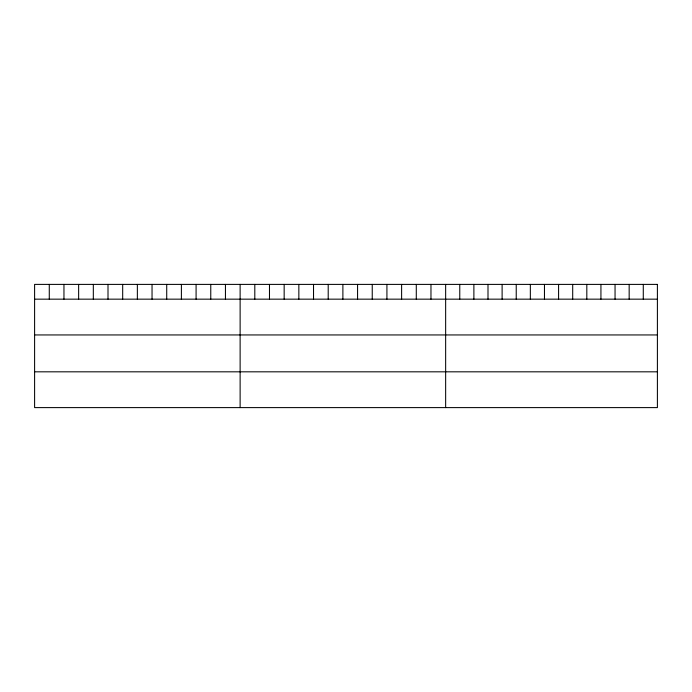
<?xml version="1.0" encoding="UTF-8"?>
<svg xmlns="http://www.w3.org/2000/svg" width="692" height="692" viewBox="0 0 692 692"><rect width="100%" height="100%" fill="white"/><g stroke="black" fill="none" stroke-linecap="round" stroke-linejoin="round"><path stroke-width="1.04" d="M34.6 299.16L657.4 299.16M34.6 334.945L657.4 334.945M34.6 371.82L657.4 371.82M643.283 284.395L643.283 299.16M629.166 284.395L629.166 299.16M615.05 284.395L615.05 299.16M600.933 284.395L600.933 299.16M586.816 284.395L586.816 299.16M572.699 284.395L572.699 299.16M558.582 284.395L558.582 299.16M544.466 284.395L544.466 299.16M530.349 284.395L530.349 299.16M516.232 284.395L516.232 299.16M502.115 284.395L502.115 299.16M487.998 284.395L487.998 299.16M473.882 284.395L473.882 299.16M459.765 284.395L459.765 299.16M445.648 284.395L445.648 407.605M430.969 284.395L430.969 299.16M416.29 284.395L416.29 299.16M401.611 284.395L401.611 299.16M386.923 284.395L386.923 299.16M372.244 284.395L372.244 299.16M357.565 284.395L357.565 299.16M342.886 284.395L342.886 299.16M328.207 284.395L328.207 299.16M313.528 284.395L313.528 299.16M298.849 284.395L298.849 299.16M284.161 284.395L284.161 299.16M269.482 284.395L269.482 299.16M254.803 284.395L254.803 299.16M240.124 284.395L240.124 407.605M225.445 284.395L225.445 299.16M210.766 284.395L210.766 299.16M196.087 284.395L196.087 299.16M181.399 284.395L181.399 299.16M166.72 284.395L166.72 299.16M152.041 284.395L152.041 299.16M137.362 284.395L137.362 299.16M122.683 284.395L122.683 299.16M108.004 284.395L108.004 299.16M93.325 284.395L93.325 299.16M78.637 284.395L78.637 299.16M63.958 284.395L63.958 299.16M49.279 284.395L49.279 299.16M657.4 284.395L34.6 284.395L34.6 407.605L657.4 407.605L657.4 284.395"/></g></svg>
